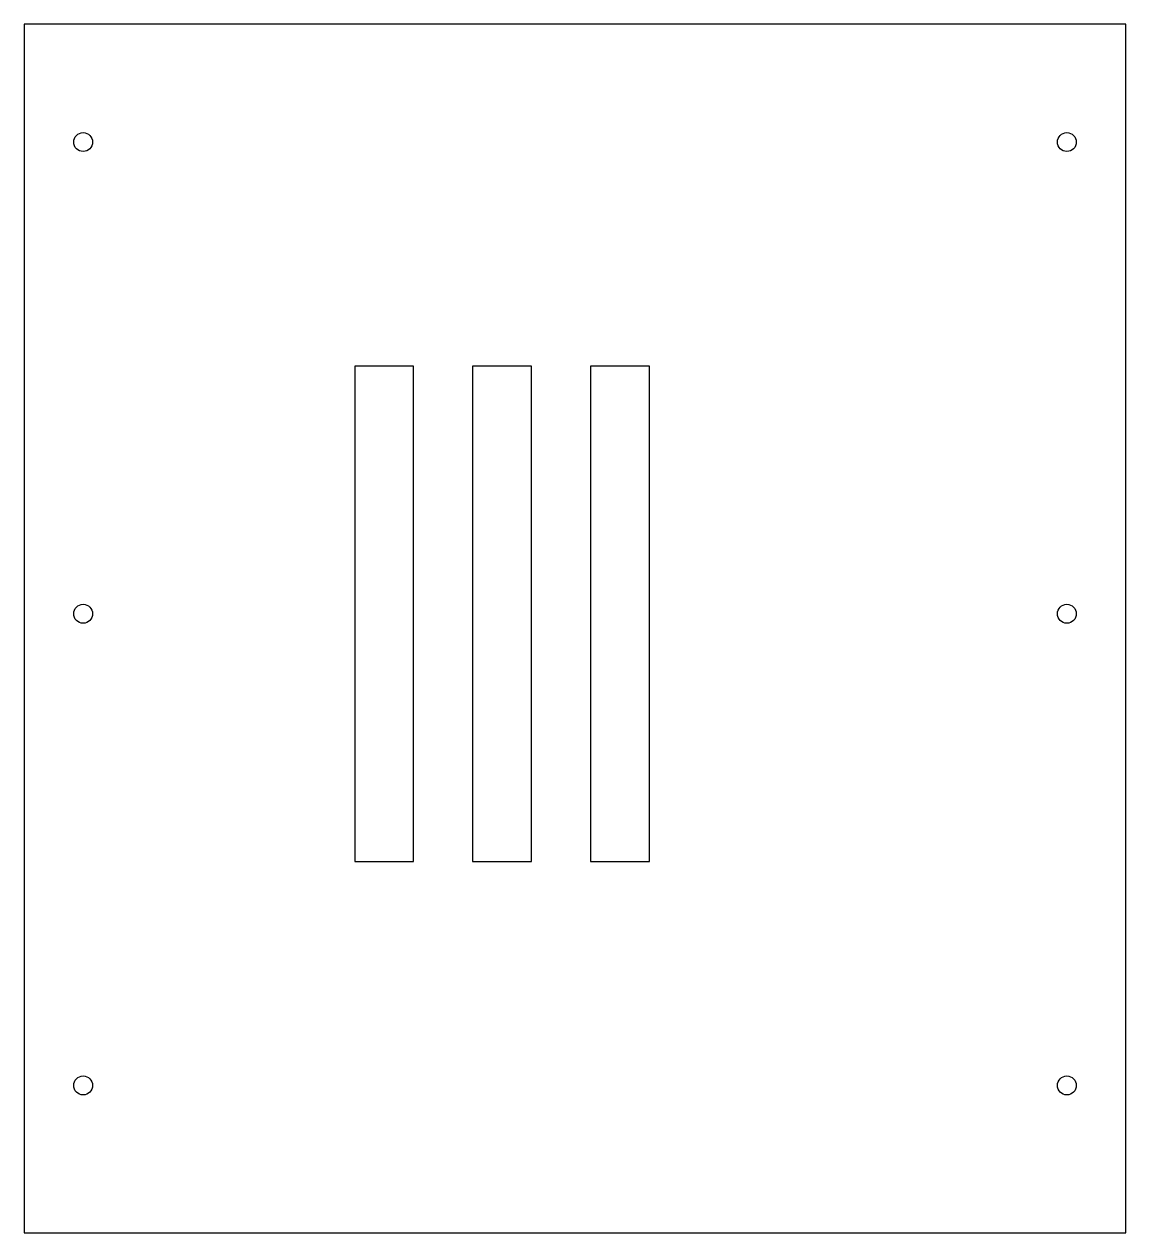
# Model space of a CAD drawing. Header units: millimetres. Extents: x 0 to 187, y 0 to 205.
import ezdxf

# ---------------------------------------------------------------- set-up
doc = ezdxf.new("R2010")
doc.units = ezdxf.units.MM
doc.layers.add('prof_lid', color=7, linetype='CONTINUOUS')

msp = doc.modelspace()

# ---------------------------------------------------------------- linework, layer by layer
at = {"layer": 'prof_lid'}
for p, q in [((186.9, 205), (0, 205)), ((0, 205), (0, 0)), ((186.9, 0), (186.9, 205)), ((66.07, 147), (56.07, 147)), ((56.07, 147), (56.07, 63)), ((66.07, 63), (66.07, 147)), ((86.07, 147), (76.07, 147)), ((76.07, 147), (76.07, 63)), ((86.07, 63), (86.07, 147)), ((106.07, 147), (96.07, 147)), ((96.07, 147), (96.07, 63)), ((106.07, 63), (106.07, 147)), ((56.07, 63), (66.07, 63)), ((76.07, 63), (86.07, 63)), ((96.07, 63), (106.07, 63)), ((0, 0), (186.9, 0))]:
    msp.add_line(p, q, dxfattribs=at)
for centre in [(10, 185), (176.9, 185), (10, 105), (176.9, 105), (10, 25), (176.9, 25)]:
    msp.add_circle(centre, 1.6, dxfattribs=at)

doc.saveas('drawing.dxf')
